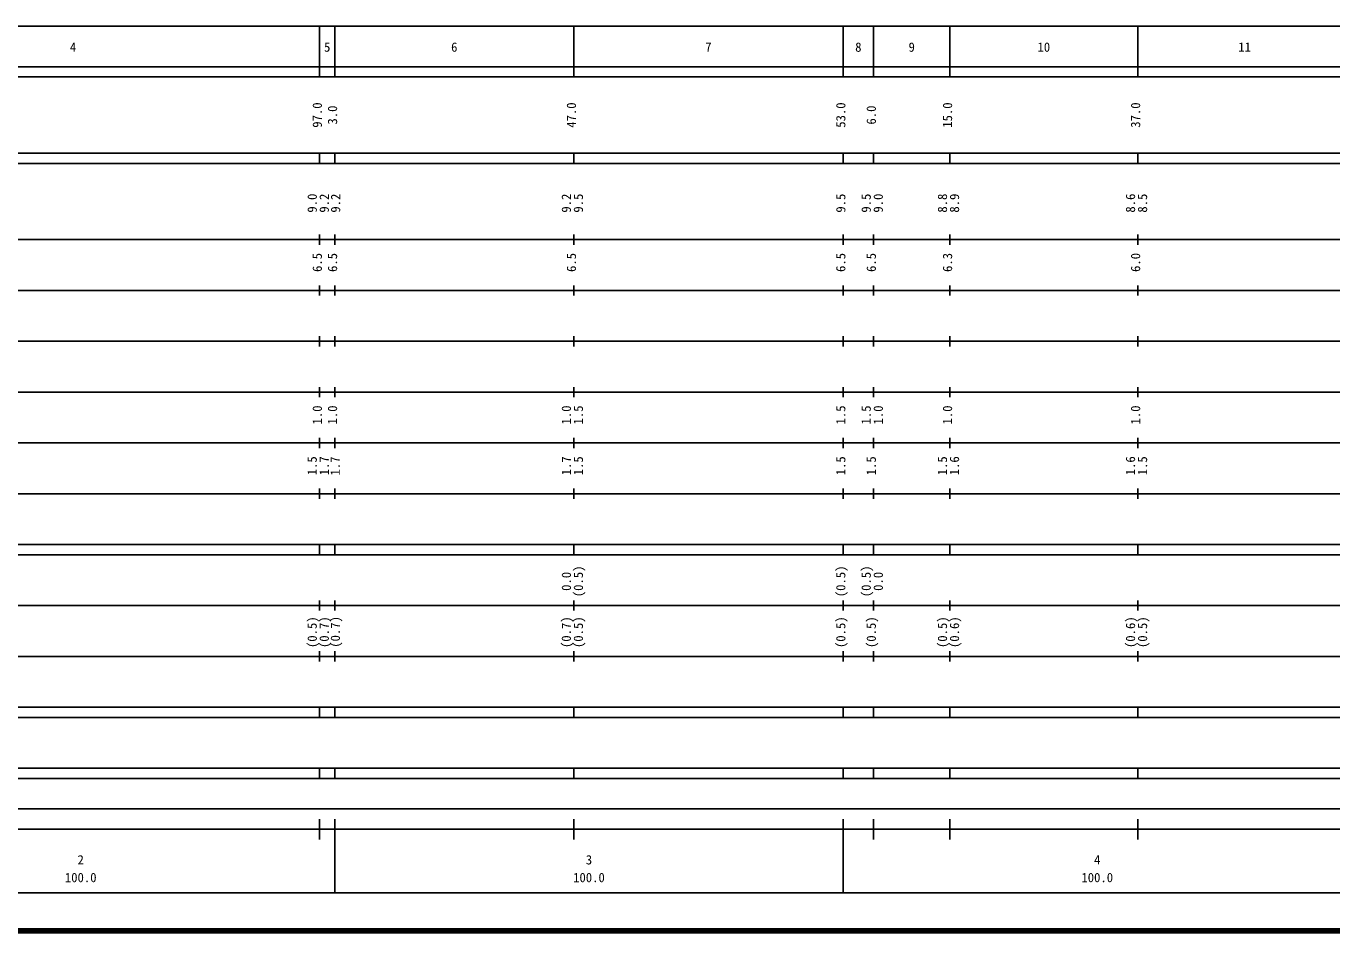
# Model space of a CAD drawing. Units: millimetres on the paper, enlarged 1000 times. Extents: x -55444348 to -54804348, y -162373295 to -162013295.
# Drawn here: x -55277089 to -55020179, y -162373295 to -162195295 of the extents above; entities that cross this region are included whole.
import ezdxf
from ezdxf.enums import TextEntityAlignment as Align

# ---------------------------------------------------------------- set-up
doc = ezdxf.new("R2010")
doc.units = ezdxf.units.MM
doc.header["$LTSCALE"] = 1000
doc.layers.add('M-TTL', color=2, linetype='Continuous', lineweight=140)
doc.layers.add('M-TTL-BAND', color=7, linetype='Continuous', lineweight=25)
doc.styles.add('ＭＳ ゴシック', font='')
doc.styles.get('ＭＳ ゴシック').set_extended_font_data('MS Gothic')

msp = doc.modelspace()

# ---------------------------------------------------------------- linework, layer by layer
at = {"layer": 'M-TTL'}
msp.add_line((-55444348, -162373295), (-54804348, -162373295), dxfattribs=at)
at = {"layer": 'M-TTL-BAND'}
for p, q in [((-55416348, -162195295), (-54905348, -162195295)), ((-55219348, -162205295), (-55219348, -162195295)), ((-55216348, -162205295), (-55216348, -162195295)), ((-55169348, -162205295), (-55169348, -162195295)), ((-55116348, -162205295), (-55116348, -162195295)), ((-55110348, -162205295), (-55110348, -162195295)), ((-55095348, -162205295), (-55095348, -162195295)), ((-55058348, -162205295), (-55058348, -162195295)), ((-55444348, -162203295), (-54905348, -162203295)), ((-55444348, -162205295), (-54905348, -162205295)), ((-55444348, -162220295), (-54905348, -162220295)), ((-55219348, -162222295), (-55219348, -162220295)), ((-55216348, -162222295), (-55216348, -162220295)), ((-55169348, -162222295), (-55169348, -162220295)), ((-55116348, -162222295), (-55116348, -162220295)), ((-55110348, -162222295), (-55110348, -162220295)), ((-55095348, -162222295), (-55095348, -162220295)), ((-55058348, -162222295), (-55058348, -162220295)), ((-55444348, -162222295), (-54905348, -162222295)), ((-55444348, -162237295), (-54905348, -162237295)), ((-55219348, -162238295), (-55219348, -162236295)), ((-55216348, -162238295), (-55216348, -162236295)), ((-55169348, -162238295), (-55169348, -162236295)), ((-55116348, -162238295), (-55116348, -162236295)), ((-55110348, -162238295), (-55110348, -162236295)), ((-55095348, -162238295), (-55095348, -162236295)), ((-55058348, -162238295), (-55058348, -162236295)), ((-55219348, -162248295), (-55219348, -162246295)), ((-55216348, -162248295), (-55216348, -162246295)), ((-55169348, -162248295), (-55169348, -162246295)), ((-55116348, -162248295), (-55116348, -162246295)), ((-55110348, -162248295), (-55110348, -162246295)), ((-55095348, -162248295), (-55095348, -162246295)), ((-55058348, -162248295), (-55058348, -162246295)), ((-55438348, -162247295), (-54905348, -162247295)), ((-55219348, -162258295), (-55219348, -162256295)), ((-55216348, -162258295), (-55216348, -162256295)), ((-55169348, -162258295), (-55169348, -162256295)), ((-55116348, -162258295), (-55116348, -162256295)), ((-55110348, -162258295), (-55110348, -162256295)), ((-55095348, -162258295), (-55095348, -162256295)), ((-55058348, -162258295), (-55058348, -162256295)), ((-55432348, -162257295), (-54905348, -162257295)), ((-55219348, -162268295), (-55219348, -162266295)), ((-55216348, -162268295), (-55216348, -162266295)), ((-55169348, -162268295), (-55169348, -162266295)), ((-55116348, -162268295), (-55116348, -162266295)), ((-55110348, -162268295), (-55110348, -162266295)), ((-55095348, -162268295), (-55095348, -162266295)), ((-55058348, -162268295), (-55058348, -162266295)), ((-55438348, -162267295), (-54905348, -162267295)), ((-55432348, -162277295), (-54905348, -162277295)), ((-55219348, -162278295), (-55219348, -162276295)), ((-55216348, -162278295), (-55216348, -162276295)), ((-55169348, -162278295), (-55169348, -162276295)), ((-55116348, -162278295), (-55116348, -162276295)), ((-55110348, -162278295), (-55110348, -162276295)), ((-55095348, -162278295), (-55095348, -162276295)), ((-55058348, -162278295), (-55058348, -162276295)), ((-55438348, -162287295), (-54905348, -162287295)), ((-55219348, -162288295), (-55219348, -162286295)), ((-55216348, -162288295), (-55216348, -162286295)), ((-55169348, -162288295), (-55169348, -162286295)), ((-55116348, -162288295), (-55116348, -162286295)), ((-55110348, -162288295), (-55110348, -162286295)), ((-55095348, -162288295), (-55095348, -162286295)), ((-55058348, -162288295), (-55058348, -162286295)), ((-55444348, -162297295), (-54905348, -162297295)), ((-55219348, -162299295), (-55219348, -162297295)), ((-55216348, -162299295), (-55216348, -162297295)), ((-55169348, -162299295), (-55169348, -162297295)), ((-55116348, -162299295), (-55116348, -162297295)), ((-55110348, -162299295), (-55110348, -162297295)), ((-55095348, -162299295), (-55095348, -162297295)), ((-55058348, -162299295), (-55058348, -162297295)), ((-55444348, -162299295), (-54905348, -162299295)), ((-55435348, -162309295), (-54905348, -162309295)), ((-55219348, -162310295), (-55219348, -162308295)), ((-55216348, -162310295), (-55216348, -162308295)), ((-55169348, -162310295), (-55169348, -162308295)), ((-55116348, -162310295), (-55116348, -162308295)), ((-55110348, -162310295), (-55110348, -162308295)), ((-55095348, -162310295), (-55095348, -162308295)), ((-55058348, -162310295), (-55058348, -162308295)), ((-55219348, -162320295), (-55219348, -162318295)), ((-55216348, -162320295), (-55216348, -162318295)), ((-55169348, -162320295), (-55169348, -162318295)), ((-55116348, -162320295), (-55116348, -162318295)), ((-55110348, -162320295), (-55110348, -162318295)), ((-55095348, -162320295), (-55095348, -162318295)), ((-55058348, -162320295), (-55058348, -162318295)), ((-55444348, -162319295), (-54905348, -162319295)), ((-55444348, -162329295), (-54905348, -162329295)), ((-55444348, -162331295), (-54905348, -162331295)), ((-55219348, -162331295), (-55219348, -162329295)), ((-55216348, -162331295), (-55216348, -162329295)), ((-55169348, -162331295), (-55169348, -162329295)), ((-55116348, -162331295), (-55116348, -162329295)), ((-55110348, -162331295), (-55110348, -162329295)), ((-55095348, -162331295), (-55095348, -162329295)), ((-55058348, -162331295), (-55058348, -162329295)), ((-55444348, -162341295), (-54905348, -162341295)), ((-55219348, -162343295), (-55219348, -162341295)), ((-55216348, -162343295), (-55216348, -162341295)), ((-55169348, -162343295), (-55169348, -162341295)), ((-55116348, -162343295), (-55116348, -162341295)), ((-55110348, -162343295), (-55110348, -162341295)), ((-55095348, -162343295), (-55095348, -162341295)), ((-55058348, -162343295), (-55058348, -162341295)), ((-55444348, -162343295), (-54905348, -162343295)), ((-55413348, -162349295), (-54923848, -162349295)), ((-55219348, -162355295), (-55219348, -162351295)), ((-55216348, -162365795), (-55216348, -162351295)), ((-55169348, -162355295), (-55169348, -162351295)), ((-55116348, -162365795), (-55116348, -162351295)), ((-55110348, -162355295), (-55110348, -162351295)), ((-55095348, -162355295), (-55095348, -162351295)), ((-55058348, -162355295), (-55058348, -162351295)), ((-55444348, -162353295), (-54905348, -162353295)), ((-55416348, -162365795), (-54905348, -162365795))]:
    msp.add_line(p, q, dxfattribs=at)

# ---------------------------------------------------------------- texts
at = {"layer": 'M-TTL-BAND', "style": 'ＭＳ ゴシック'}
for s, p in [('4', (-55267848, -162200890)), ('5', (-55217848, -162200890)), ('6', (-55192848, -162200890)), ('7', (-55142848, -162200890)), ('8', (-55113348, -162200890)), ('9', (-55102848, -162200890)), ('10', (-55076848, -162200890)), ('11', (-55037348, -162200890)), ('2', (-55266348, -162360772)), ('3', (-55166348, -162360772)), ('4', (-55066348, -162360772)), ('100.0', (-55266348, -162364262)), ('100.0', (-55166348, -162364262)), ('100.0', (-55066348, -162364262))]:
    msp.add_text(s, height=1833, dxfattribs=at).set_placement(p, align=Align.BOTTOM_CENTER)
for s, p in [('97.0', (-55218348, -162212795)), ('47.0', (-55168348, -162212795)), ('53.0', (-55115348, -162212795)), ('15.0', (-55094348, -162212795)), ('37.0', (-55057348, -162212795)), ('3.0', (-55215348, -162212795)), ('6.0', (-55109348, -162212795)), ('9.0', (-55219348, -162230121)), ('9.2', (-55216978, -162230121)), ('9.2', (-55214739, -162230121)), ('9.2', (-55169348, -162230121)), ('9.5', (-55166978, -162230121)), ('9.5', (-55115348, -162230121)), ('9.5', (-55110348, -162230121)), ('9.0', (-55107978, -162230121)), ('8.8', (-55095348, -162230121)), ('8.9', (-55092978, -162230121)), ('8.6', (-55058348, -162230121)), ('8.5', (-55055978, -162230121)), ('6.5', (-55218348, -162241795)), ('6.5', (-55215348, -162241795)), ('6.5', (-55168348, -162241795)), ('6.5', (-55115348, -162241795)), ('6.5', (-55109348, -162241795)), ('6.3', (-55094348, -162241795)), ('6.0', (-55057348, -162241795)), ('1.0', (-55218348, -162271795)), ('1.0', (-55215348, -162271795)), ('1.0', (-55169348, -162271795)), ('1.5', (-55166978, -162271795)), ('1.5', (-55115348, -162271795)), ('1.5', (-55110348, -162271795)), ('1.0', (-55107978, -162271795)), ('1.0', (-55094348, -162271795)), ('1.0', (-55057348, -162271795)), ('1.5', (-55219348, -162281795)), ('1.7', (-55216978, -162281795)), ('1.7', (-55214817, -162281839)), ('1.7', (-55169348, -162281795)), ('1.5', (-55166978, -162281795)), ('1.5', (-55115348, -162281795)), ('1.5', (-55109348, -162281795)), ('1.5', (-55095348, -162281795)), ('1.6', (-55092978, -162281795)), ('1.6', (-55058348, -162281795)), ('1.5', (-55055978, -162281795)), ('0.0', (-55169348, -162304531)), ('(0.5)', (-55166978, -162304531)), ('(0.5)', (-55115348, -162304531)), ('(0.5)', (-55110348, -162304531)), ('0.0', (-55107978, -162304531)), ('(0.5)', (-55219348, -162314531)), ('(0.7)', (-55216978, -162314531)), ('(0.7)', (-55214795, -162314475)), ('(0.7)', (-55169348, -162314531)), ('(0.5)', (-55166978, -162314531)), ('(0.5)', (-55115348, -162314531)), ('(0.5)', (-55109348, -162314531)), ('(0.5)', (-55095348, -162314531)), ('(0.6)', (-55092978, -162314531)), ('(0.6)', (-55058348, -162314531)), ('(0.5)', (-55055978, -162314531))]:
    msp.add_text(s, height=1833, rotation=90, dxfattribs=at).set_placement(p, align=Align.BOTTOM_CENTER)

doc.saveas('drawing.dxf')
